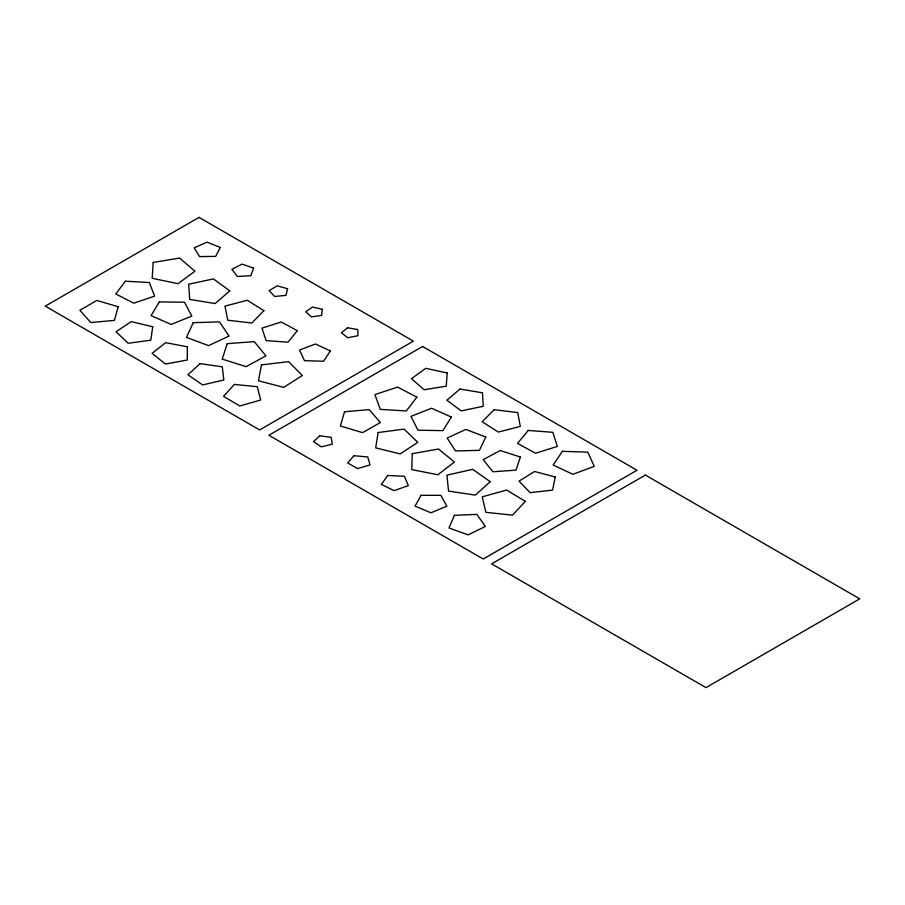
<?xml version="1.0" encoding="UTF-8"?>
<svg xmlns="http://www.w3.org/2000/svg" width="905" height="905" viewBox="0 0 905 905"><rect width="100%" height="100%" fill="white"/><g stroke="black" fill="none" stroke-linecap="round" stroke-linejoin="round"><path stroke-width="1.36" d="M187.403 346.83L187.245 360.043L165.423 364.048L152.108 353.301L165.683 342.667L187.403 346.83M412.216 453.688L411.786 469.605L437.862 474.763L454.412 462.036L438.563 449.016L412.216 453.688M153.171 262.439L152.21 278.288L178.014 283.706L194.914 271.217L179.563 258.072L153.171 262.439M447.24 372.973L446.233 386.197L424.14 389.738L411.47 378.697L425.757 368.335L447.24 372.973M322.293 309.284L321.626 315.37L311.388 316.886L305.732 311.739L312.463 307.033L322.293 309.284M152.719 326.773L150.807 340.178L128.148 343.267L116.044 331.784L131.236 321.592L152.719 326.773M378.109 432.533L375.699 447.873L400.214 453.937L417.782 442.353L404.128 429.117L378.109 432.533M261.488 364.885L258.445 380.779L283.695 387.363L302.338 375.53L288.616 361.638L261.488 364.885M555.263 477.003L552.559 490.103L530.16 492.659L519.029 481.155L534.538 471.482L555.263 477.003M287.586 288.729L286.003 295.335L274.622 296.512L269.181 290.618L277.19 285.822L287.586 288.729M118.159 306.727L114.415 320.381L90.76 322.542L79.889 310.223L96.824 300.449L118.159 306.727M344.522 411.764L340.393 425.972L362.543 432.635L380.349 422.533L369.206 409.626L344.522 411.764M227.212 343.651L222.189 359.115L246.126 366.649L265.923 355.835L254.237 341.626L227.212 343.651M520.409 457.025L515.941 470.159L492.942 471.765L483.191 459.627L500.16 450.52L520.409 457.025M253.638 268.072L250.787 275.686L237.359 276.478L231.918 269.339L241.974 264.147L253.638 268.072M454.367 515.341L448.982 527.977L468.156 534.844L485.385 526.439L476.856 514.379L454.367 515.341M193.229 322.689L186.464 337.373L208.569 345.631L228.999 336.049L219.519 321.863L193.229 322.689M485.793 437.025L479.446 450.339L455.554 450.973L447.138 438.043L465.826 429.434L485.793 437.025M220.288 247.438L215.707 256.375L199.586 256.613L194.202 247.834L206.996 242.167L220.288 247.438M421.153 495.307L415.033 506.11L430.938 512.807L446.889 506.144L440.837 495.329L421.153 495.307M159.348 301.897L151.056 315.641L171.124 324.431L191.815 316.128L184.53 302.202L159.348 301.897M451.346 417.058L442.93 430.633L417.974 430.203L410.972 416.368L431.595 408.246L451.346 417.058M330.382 350.914L323.594 361.231L304.521 360.688L299.51 350.043L315.494 344.013L330.382 350.914M562.401 451.301L553.147 464.989L572.842 474.299L594.268 466.358L587.809 452.149L562.401 451.301M387.747 475.498L381.378 484.413L394.094 490.657L408.313 485.6L404.388 476.234L387.747 475.498M125.388 281.206L115.772 293.967L133.827 303.186L154.597 296.127L149.382 282.541L125.388 281.206M416.911 397.182L406.288 410.949L380.326 409.377L374.896 394.625L397.51 387.091L416.911 397.182M297.315 330.676L287.971 342.192L266.115 340.619L261.952 328.13L281.229 321.988L297.315 330.676M528.271 430.441L517.536 443.36L535.522 453.247L557.356 446.425L552.876 432.33L528.271 430.441M353.957 455.724L347.678 462.93L357.611 468.598L370.021 464.899L367.758 456.946L353.957 455.724M234.395 384.433L223.535 396.322L239.768 405.96L260.651 400.033L257.337 386.718L234.395 384.433M525.375 501.359L512.524 515.137L485.861 512.332L482.229 496.822L506.653 490.046L525.375 501.359M263.875 310.675L251.828 323.017L227.766 320.223L224.949 306.139L247.257 300.245L263.875 310.675M494.164 409.705L482.161 421.764L498.304 432.081L520.296 426.402L517.739 412.578L494.164 409.705M319.68 435.803L313.571 441.674L321.354 446.844L332.271 444.163L331.241 437.341L319.68 435.803M200.096 363.618L187.946 374.794L202.618 384.93L223.829 379.998L222.279 366.83L200.096 363.618M490.239 481.675L475.34 495.126L448.563 491.098L446.923 475.159L472.682 469.333L490.239 481.675M229.791 290.878L215.141 303.56L189.733 299.442L188.67 284.204L213.433 278.921L229.791 290.878M460.012 389.037L446.855 400.202L461.199 410.881L483.213 406.3L482.478 392.804L460.012 389.037M347.565 327.757L341.4 332.78L347.78 337.723L357.894 335.744L357.758 329.59L347.565 327.757M199.01 217.381L45.25 306.15L259.633 429.92L413.393 341.151L199.01 217.381M422.624 346.479L268.864 435.248L483.247 559.019L637.007 470.249L422.624 346.479M645.367 475.08L491.607 563.849L705.991 687.619L859.75 598.85L645.367 475.08"/></g></svg>
